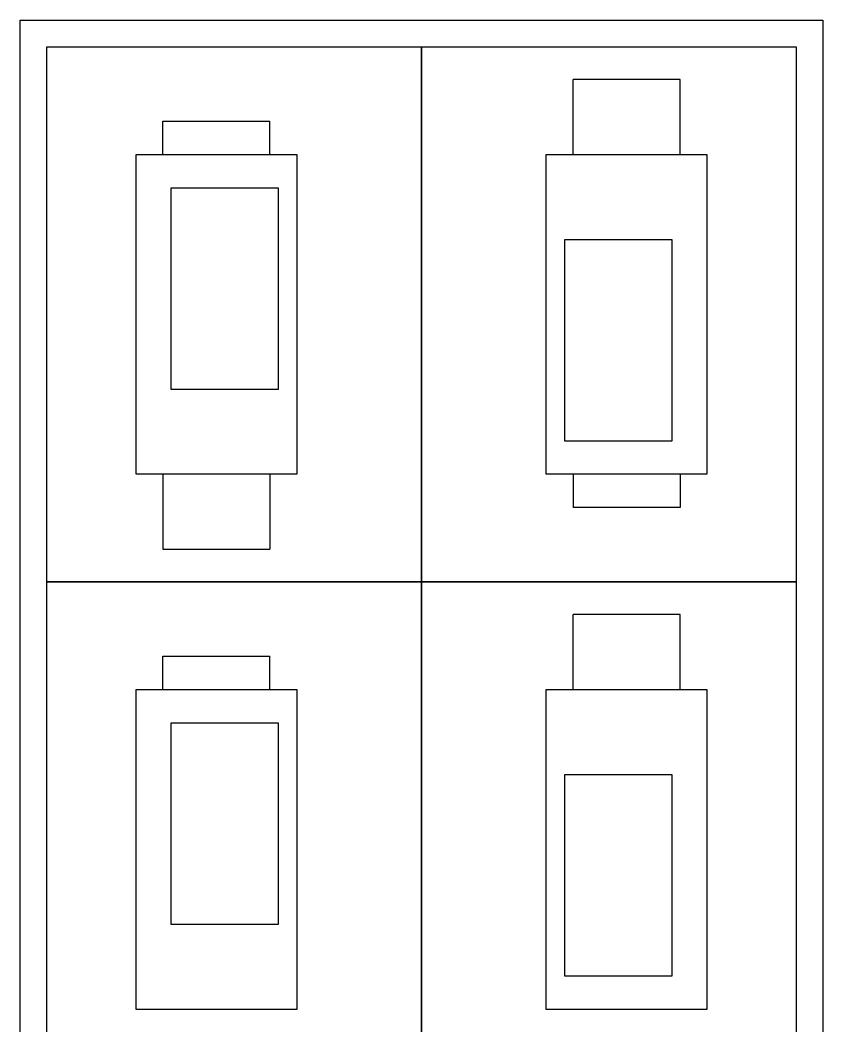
# Model space of a CAD drawing. Extents: x 2217 to 2324, y 363 to 419.
# Drawn here: x 2245.171 to 2246.671, y 406.944 to 408.824 of the extents above; entities that cross this region are included whole.
import ezdxf

# ---------------------------------------------------------------- set-up
doc = ezdxf.new("R2010")
doc.units = 0
doc.header["$LTSCALE"] = 12
doc.header["$MEASUREMENT"] = 0
doc.layers.add('MUEBLES', color=2, linetype='CONTINUOUS')

msp = doc.modelspace()

# ---------------------------------------------------------------- linework, layer by layer
at = {"layer": 'MUEBLES'}
for p, q in [((2246.2046, 408.573), (2246.2046, 408.7131)), ((2246.4046, 408.7131), (2246.2046, 408.7131)), ((2246.2046, 408.573), (2246.2046, 408.7131)), ((2246.4046, 408.7131), (2246.2046, 408.7131)), ((2246.2046, 408.573), (2246.2046, 408.7131)), ((2246.4046, 408.7131), (2246.2046, 408.7131)), ((2246.2046, 408.573), (2246.2046, 408.7131)), ((2246.4046, 408.7131), (2246.2046, 408.7131)), ((2246.2046, 408.573), (2246.2046, 408.7131)), ((2246.4046, 408.7131), (2246.2046, 408.7131)), ((2246.2046, 408.573), (2246.2046, 408.7131)), ((2246.4046, 408.7131), (2246.2046, 408.7131)), ((2246.2046, 408.573), (2246.2046, 408.7131)), ((2246.4046, 408.7131), (2246.2046, 408.7131)), ((2246.2046, 408.573), (2246.2046, 408.7131)), ((2246.4046, 408.7131), (2246.2046, 408.7131)), ((2246.2046, 408.573), (2246.2046, 408.7131)), ((2246.4046, 408.7131), (2246.2046, 408.7131)), ((2246.2046, 408.573), (2246.2046, 408.7131)), ((2246.4046, 408.7131), (2246.2046, 408.7131)), ((2246.2046, 408.573), (2246.2046, 408.7131)), ((2246.4046, 408.7131), (2246.2046, 408.7131)), ((2246.2046, 408.573), (2246.2046, 408.7131)), ((2246.4046, 408.7131), (2246.2046, 408.7131)), ((2246.2046, 408.573), (2246.2046, 408.7131)), ((2246.4046, 408.7131), (2246.2046, 408.7131)), ((2246.2046, 408.573), (2246.2046, 408.7131)), ((2246.4046, 408.7131), (2246.2046, 408.7131)), ((2246.2046, 408.573), (2246.2046, 408.7131)), ((2246.4046, 408.7131), (2246.2046, 408.7131)), ((2246.2046, 408.573), (2246.2046, 408.7131)), ((2246.4046, 408.7131), (2246.2046, 408.7131)), ((2246.2046, 408.573), (2246.2046, 408.7131)), ((2246.4046, 408.7131), (2246.2046, 408.7131)), ((2246.2046, 408.573), (2246.2046, 408.7131)), ((2246.4046, 408.7131), (2246.2046, 408.7131)), ((2246.2046, 408.573), (2246.2046, 408.7131)), ((2246.4046, 408.7131), (2246.2046, 408.7131)), ((2246.2046, 408.573), (2246.2046, 408.7131)), ((2246.4046, 408.7131), (2246.2046, 408.7131)), ((2246.2046, 408.573), (2246.2046, 408.7131)), ((2246.4046, 408.7131), (2246.2046, 408.7131)), ((2246.2046, 408.573), (2246.2046, 408.7131)), ((2246.4046, 408.7131), (2246.2046, 408.7131)), ((2246.2046, 408.573), (2246.2046, 408.7131)), ((2246.4046, 408.7131), (2246.2046, 408.7131)), ((2246.2046, 408.573), (2246.2046, 408.7131)), ((2246.4046, 408.7131), (2246.2046, 408.7131)), ((2246.2046, 408.573), (2246.2046, 408.7131)), ((2246.4046, 408.7131), (2246.2046, 408.7131)), ((2246.2046, 408.573), (2246.2046, 408.7131)), ((2246.4046, 408.7131), (2246.2046, 408.7131)), ((2246.2046, 408.573), (2246.2046, 408.7131)), ((2246.4046, 408.7131), (2246.2046, 408.7131)), ((2246.2046, 408.573), (2246.2046, 408.7131)), ((2246.4046, 408.7131), (2246.2046, 408.7131)), ((2246.2046, 408.573), (2246.2046, 408.7131)), ((2246.4046, 408.7131), (2246.2046, 408.7131)), ((2246.2046, 408.573), (2246.2046, 408.7131)), ((2246.4046, 408.7131), (2246.2046, 408.7131)), ((2246.2046, 408.573), (2246.2046, 408.7131)), ((2246.4046, 408.7131), (2246.2046, 408.7131)), ((2246.2046, 408.573), (2246.2046, 408.7131)), ((2246.4046, 408.7131), (2246.2046, 408.7131)), ((2246.4046, 408.573), (2246.4046, 408.7131)), ((2246.4046, 408.573), (2246.4046, 408.7131)), ((2246.4046, 408.573), (2246.4046, 408.7131)), ((2246.4046, 408.573), (2246.4046, 408.7131)), ((2246.4046, 408.573), (2246.4046, 408.7131)), ((2246.4046, 408.573), (2246.4046, 408.7131)), ((2246.4046, 408.573), (2246.4046, 408.7131)), ((2246.4046, 408.573), (2246.4046, 408.7131)), ((2246.4046, 408.573), (2246.4046, 408.7131)), ((2246.4046, 408.573), (2246.4046, 408.7131)), ((2246.4046, 408.573), (2246.4046, 408.7131)), ((2246.4046, 408.573), (2246.4046, 408.7131)), ((2246.4046, 408.573), (2246.4046, 408.7131)), ((2246.4046, 408.573), (2246.4046, 408.7131)), ((2246.4046, 408.573), (2246.4046, 408.7131)), ((2246.4046, 408.573), (2246.4046, 408.7131)), ((2246.4046, 408.573), (2246.4046, 408.7131)), ((2246.4046, 408.573), (2246.4046, 408.7131)), ((2246.4046, 408.573), (2246.4046, 408.7131)), ((2246.4046, 408.573), (2246.4046, 408.7131)), ((2246.4046, 408.573), (2246.4046, 408.7131)), ((2246.4046, 408.573), (2246.4046, 408.7131)), ((2246.4046, 408.573), (2246.4046, 408.7131)), ((2246.4046, 408.573), (2246.4046, 408.7131)), ((2246.4046, 408.573), (2246.4046, 408.7131)), ((2246.4046, 408.573), (2246.4046, 408.7131)), ((2246.4046, 408.573), (2246.4046, 408.7131)), ((2246.4046, 408.573), (2246.4046, 408.7131)), ((2246.4046, 408.573), (2246.4046, 408.7131)), ((2246.4046, 408.573), (2246.4046, 408.7131)), ((2246.4046, 408.573), (2246.4046, 408.7131)), ((2246.4046, 408.573), (2246.4046, 408.7131)), ((2245.4383, 408.573), (2245.4383, 408.6352)), ((2245.4383, 408.6352), (2245.6383, 408.6352)), ((2245.4383, 408.573), (2245.4383, 408.6352)), ((2245.4383, 408.6352), (2245.6383, 408.6352)), ((2245.4383, 408.573), (2245.4383, 408.6352)), ((2245.4383, 408.6352), (2245.6383, 408.6352)), ((2245.4383, 408.573), (2245.4383, 408.6352)), ((2245.4383, 408.6352), (2245.6383, 408.6352)), ((2245.4383, 408.573), (2245.4383, 408.6352)), ((2245.4383, 408.6352), (2245.6383, 408.6352)), ((2245.4383, 408.573), (2245.4383, 408.6352)), ((2245.4383, 408.6352), (2245.6383, 408.6352)), ((2245.4383, 408.573), (2245.4383, 408.6352)), ((2245.4383, 408.6352), (2245.6383, 408.6352)), ((2245.4383, 408.573), (2245.4383, 408.6352)), ((2245.4383, 408.6352), (2245.6383, 408.6352)), ((2245.4383, 408.573), (2245.4383, 408.6352)), ((2245.4383, 408.6352), (2245.6383, 408.6352)), ((2245.4383, 408.573), (2245.4383, 408.6352)), ((2245.4383, 408.6352), (2245.6383, 408.6352)), ((2245.4383, 408.573), (2245.4383, 408.6352)), ((2245.4383, 408.6352), (2245.6383, 408.6352)), ((2245.4383, 408.573), (2245.4383, 408.6352)), ((2245.4383, 408.6352), (2245.6383, 408.6352)), ((2245.4383, 408.573), (2245.4383, 408.6352)), ((2245.4383, 408.6352), (2245.6383, 408.6352)), ((2245.4383, 408.573), (2245.4383, 408.6352)), ((2245.4383, 408.6352), (2245.6383, 408.6352)), ((2245.4383, 408.573), (2245.4383, 408.6352)), ((2245.4383, 408.6352), (2245.6383, 408.6352)), ((2245.4383, 408.573), (2245.4383, 408.6352)), ((2245.4383, 408.6352), (2245.6383, 408.6352)), ((2245.4383, 408.573), (2245.4383, 408.6352)), ((2245.4383, 408.6352), (2245.6383, 408.6352)), ((2245.4383, 408.573), (2245.4383, 408.6352)), ((2245.4383, 408.6352), (2245.6383, 408.6352)), ((2245.4383, 408.573), (2245.4383, 408.6352)), ((2245.4383, 408.6352), (2245.6383, 408.6352)), ((2245.4383, 408.573), (2245.4383, 408.6352)), ((2245.4383, 408.6352), (2245.6383, 408.6352)), ((2245.4383, 408.573), (2245.4383, 408.6352)), ((2245.4383, 408.6352), (2245.6383, 408.6352)), ((2245.4383, 408.573), (2245.4383, 408.6352)), ((2245.4383, 408.6352), (2245.6383, 408.6352)), ((2245.4383, 408.573), (2245.4383, 408.6352)), ((2245.4383, 408.6352), (2245.6383, 408.6352)), ((2245.4383, 408.573), (2245.4383, 408.6352)), ((2245.4383, 408.6352), (2245.6383, 408.6352)), ((2245.4383, 408.573), (2245.4383, 408.6352)), ((2245.4383, 408.6352), (2245.6383, 408.6352)), ((2245.4383, 408.573), (2245.4383, 408.6352)), ((2245.4383, 408.6352), (2245.6383, 408.6352)), ((2245.4383, 408.573), (2245.4383, 408.6352)), ((2245.4383, 408.6352), (2245.6383, 408.6352)), ((2245.4383, 408.573), (2245.4383, 408.6352)), ((2245.4383, 408.6352), (2245.6383, 408.6352)), ((2245.4383, 408.573), (2245.4383, 408.6352)), ((2245.4383, 408.6352), (2245.6383, 408.6352)), ((2245.4383, 408.573), (2245.4383, 408.6352)), ((2245.4383, 408.6352), (2245.6383, 408.6352)), ((2245.4383, 408.573), (2245.4383, 408.6352)), ((2245.4383, 408.6352), (2245.6383, 408.6352)), ((2245.4383, 408.573), (2245.4383, 408.6352)), ((2245.4383, 408.6352), (2245.6383, 408.6352)), ((2245.6383, 408.573), (2245.6383, 408.6352)), ((2245.6383, 408.573), (2245.6383, 408.6352)), ((2245.6383, 408.573), (2245.6383, 408.6352)), ((2245.6383, 408.573), (2245.6383, 408.6352)), ((2245.6383, 408.573), (2245.6383, 408.6352)), ((2245.6383, 408.573), (2245.6383, 408.6352)), ((2245.6383, 408.573), (2245.6383, 408.6352)), ((2245.6383, 408.573), (2245.6383, 408.6352)), ((2245.6383, 408.573), (2245.6383, 408.6352)), ((2245.6383, 408.573), (2245.6383, 408.6352)), ((2245.6383, 408.573), (2245.6383, 408.6352)), ((2245.6383, 408.573), (2245.6383, 408.6352)), ((2245.6383, 408.573), (2245.6383, 408.6352)), ((2245.6383, 408.573), (2245.6383, 408.6352)), ((2245.6383, 408.573), (2245.6383, 408.6352)), ((2245.6383, 408.573), (2245.6383, 408.6352)), ((2245.6383, 408.573), (2245.6383, 408.6352)), ((2245.6383, 408.573), (2245.6383, 408.6352)), ((2245.6383, 408.573), (2245.6383, 408.6352)), ((2245.6383, 408.573), (2245.6383, 408.6352)), ((2245.6383, 408.573), (2245.6383, 408.6352)), ((2245.6383, 408.573), (2245.6383, 408.6352)), ((2245.6383, 408.573), (2245.6383, 408.6352)), ((2245.6383, 408.573), (2245.6383, 408.6352)), ((2245.6383, 408.573), (2245.6383, 408.6352)), ((2245.6383, 408.573), (2245.6383, 408.6352)), ((2245.6383, 408.573), (2245.6383, 408.6352)), ((2245.6383, 408.573), (2245.6383, 408.6352)), ((2245.6383, 408.573), (2245.6383, 408.6352)), ((2245.6383, 408.573), (2245.6383, 408.6352)), ((2245.6383, 408.573), (2245.6383, 408.6352)), ((2245.6383, 408.573), (2245.6383, 408.6352)), ((2245.4383, 407.9753), (2245.4383, 407.8352)), ((2245.4383, 407.9753), (2245.4383, 407.8352)), ((2245.4383, 407.9753), (2245.4383, 407.8352)), ((2245.4383, 407.9753), (2245.4383, 407.8352)), ((2245.4383, 407.9753), (2245.4383, 407.8352)), ((2245.4383, 407.9753), (2245.4383, 407.8352)), ((2245.4383, 407.9753), (2245.4383, 407.8352)), ((2245.4383, 407.9753), (2245.4383, 407.8352)), ((2245.4383, 407.9753), (2245.4383, 407.8352)), ((2245.4383, 407.9753), (2245.4383, 407.8352)), ((2245.4383, 407.9753), (2245.4383, 407.8352)), ((2245.4383, 407.9753), (2245.4383, 407.8352)), ((2245.4383, 407.9753), (2245.4383, 407.8352)), ((2245.4383, 407.9753), (2245.4383, 407.8352)), ((2245.4383, 407.9753), (2245.4383, 407.8352)), ((2245.4383, 407.9753), (2245.4383, 407.8352)), ((2245.4383, 407.9753), (2245.4383, 407.8352)), ((2245.4383, 407.9753), (2245.4383, 407.8352)), ((2245.4383, 407.9753), (2245.4383, 407.8352)), ((2245.4383, 407.9753), (2245.4383, 407.8352)), ((2245.4383, 407.9753), (2245.4383, 407.8352)), ((2245.4383, 407.9753), (2245.4383, 407.8352)), ((2245.4383, 407.9753), (2245.4383, 407.8352)), ((2245.4383, 407.9753), (2245.4383, 407.8352)), ((2245.4383, 407.9753), (2245.4383, 407.8352)), ((2245.4383, 407.9753), (2245.4383, 407.8352)), ((2245.4383, 407.9753), (2245.4383, 407.8352)), ((2245.4383, 407.9753), (2245.4383, 407.8352)), ((2245.4383, 407.9753), (2245.4383, 407.8352)), ((2245.4383, 407.9753), (2245.4383, 407.8352)), ((2245.4383, 407.9753), (2245.4383, 407.8352)), ((2245.4383, 407.9753), (2245.4383, 407.8352)), ((2245.6383, 407.9753), (2245.6383, 407.8352)), ((2245.6383, 407.9753), (2245.6383, 407.8352)), ((2245.6383, 407.9753), (2245.6383, 407.8352)), ((2245.6383, 407.9753), (2245.6383, 407.8352)), ((2245.6383, 407.9753), (2245.6383, 407.8352)), ((2245.6383, 407.9753), (2245.6383, 407.8352)), ((2245.6383, 407.9753), (2245.6383, 407.8352)), ((2245.6383, 407.9753), (2245.6383, 407.8352)), ((2245.6383, 407.9753), (2245.6383, 407.8352)), ((2245.6383, 407.9753), (2245.6383, 407.8352)), ((2245.6383, 407.9753), (2245.6383, 407.8352)), ((2245.6383, 407.9753), (2245.6383, 407.8352)), ((2245.6383, 407.9753), (2245.6383, 407.8352)), ((2245.6383, 407.9753), (2245.6383, 407.8352)), ((2245.6383, 407.9753), (2245.6383, 407.8352)), ((2245.6383, 407.9753), (2245.6383, 407.8352)), ((2245.6383, 407.9753), (2245.6383, 407.8352)), ((2245.6383, 407.9753), (2245.6383, 407.8352)), ((2245.6383, 407.9753), (2245.6383, 407.8352)), ((2245.6383, 407.9753), (2245.6383, 407.8352)), ((2245.6383, 407.9753), (2245.6383, 407.8352)), ((2245.6383, 407.9753), (2245.6383, 407.8352)), ((2245.6383, 407.9753), (2245.6383, 407.8352)), ((2245.6383, 407.9753), (2245.6383, 407.8352)), ((2245.6383, 407.9753), (2245.6383, 407.8352)), ((2245.6383, 407.9753), (2245.6383, 407.8352)), ((2245.6383, 407.9753), (2245.6383, 407.8352)), ((2245.6383, 407.9753), (2245.6383, 407.8352)), ((2245.6383, 407.9753), (2245.6383, 407.8352)), ((2245.6383, 407.9753), (2245.6383, 407.8352)), ((2245.6383, 407.9753), (2245.6383, 407.8352)), ((2245.6383, 407.9753), (2245.6383, 407.8352)), ((2246.2046, 407.9753), (2246.2046, 407.9131)), ((2246.2046, 407.9753), (2246.2046, 407.9131)), ((2246.2046, 407.9753), (2246.2046, 407.9131)), ((2246.2046, 407.9753), (2246.2046, 407.9131)), ((2246.2046, 407.9753), (2246.2046, 407.9131)), ((2246.2046, 407.9753), (2246.2046, 407.9131)), ((2246.2046, 407.9753), (2246.2046, 407.9131)), ((2246.2046, 407.9753), (2246.2046, 407.9131)), ((2246.2046, 407.9753), (2246.2046, 407.9131)), ((2246.2046, 407.9753), (2246.2046, 407.9131)), ((2246.2046, 407.9753), (2246.2046, 407.9131)), ((2246.2046, 407.9753), (2246.2046, 407.9131)), ((2246.2046, 407.9753), (2246.2046, 407.9131)), ((2246.2046, 407.9753), (2246.2046, 407.9131)), ((2246.2046, 407.9753), (2246.2046, 407.9131)), ((2246.2046, 407.9753), (2246.2046, 407.9131)), ((2246.2046, 407.9753), (2246.2046, 407.9131)), ((2246.2046, 407.9753), (2246.2046, 407.9131)), ((2246.2046, 407.9753), (2246.2046, 407.9131)), ((2246.2046, 407.9753), (2246.2046, 407.9131)), ((2246.2046, 407.9753), (2246.2046, 407.9131)), ((2246.2046, 407.9753), (2246.2046, 407.9131)), ((2246.2046, 407.9753), (2246.2046, 407.9131)), ((2246.2046, 407.9753), (2246.2046, 407.9131)), ((2246.2046, 407.9753), (2246.2046, 407.9131)), ((2246.2046, 407.9753), (2246.2046, 407.9131)), ((2246.2046, 407.9753), (2246.2046, 407.9131)), ((2246.2046, 407.9753), (2246.2046, 407.9131)), ((2246.2046, 407.9753), (2246.2046, 407.9131)), ((2246.2046, 407.9753), (2246.2046, 407.9131)), ((2246.2046, 407.9753), (2246.2046, 407.9131)), ((2246.2046, 407.9753), (2246.2046, 407.9131)), ((2246.4046, 407.9753), (2246.4046, 407.9131)), ((2246.4046, 407.9753), (2246.4046, 407.9131)), ((2246.4046, 407.9753), (2246.4046, 407.9131)), ((2246.4046, 407.9753), (2246.4046, 407.9131)), ((2246.4046, 407.9753), (2246.4046, 407.9131)), ((2246.4046, 407.9753), (2246.4046, 407.9131)), ((2246.4046, 407.9753), (2246.4046, 407.9131)), ((2246.4046, 407.9753), (2246.4046, 407.9131)), ((2246.4046, 407.9753), (2246.4046, 407.9131)), ((2246.4046, 407.9753), (2246.4046, 407.9131)), ((2246.4046, 407.9753), (2246.4046, 407.9131)), ((2246.4046, 407.9753), (2246.4046, 407.9131)), ((2246.4046, 407.9753), (2246.4046, 407.9131)), ((2246.4046, 407.9753), (2246.4046, 407.9131)), ((2246.4046, 407.9753), (2246.4046, 407.9131)), ((2246.4046, 407.9753), (2246.4046, 407.9131)), ((2246.4046, 407.9753), (2246.4046, 407.9131)), ((2246.4046, 407.9753), (2246.4046, 407.9131)), ((2246.4046, 407.9753), (2246.4046, 407.9131)), ((2246.4046, 407.9753), (2246.4046, 407.9131)), ((2246.4046, 407.9753), (2246.4046, 407.9131)), ((2246.4046, 407.9753), (2246.4046, 407.9131)), ((2246.4046, 407.9753), (2246.4046, 407.9131)), ((2246.4046, 407.9753), (2246.4046, 407.9131)), ((2246.4046, 407.9753), (2246.4046, 407.9131)), ((2246.4046, 407.9753), (2246.4046, 407.9131)), ((2246.4046, 407.9753), (2246.4046, 407.9131)), ((2246.4046, 407.9753), (2246.4046, 407.9131)), ((2246.4046, 407.9753), (2246.4046, 407.9131)), ((2246.4046, 407.9753), (2246.4046, 407.9131)), ((2246.4046, 407.9753), (2246.4046, 407.9131)), ((2246.4046, 407.9753), (2246.4046, 407.9131)), ((2246.4046, 407.9131), (2246.2046, 407.9131)), ((2246.4046, 407.9131), (2246.2046, 407.9131)), ((2246.4046, 407.9131), (2246.2046, 407.9131)), ((2246.4046, 407.9131), (2246.2046, 407.9131)), ((2246.4046, 407.9131), (2246.2046, 407.9131)), ((2246.4046, 407.9131), (2246.2046, 407.9131)), ((2246.4046, 407.9131), (2246.2046, 407.9131)), ((2246.4046, 407.9131), (2246.2046, 407.9131)), ((2246.4046, 407.9131), (2246.2046, 407.9131)), ((2246.4046, 407.9131), (2246.2046, 407.9131)), ((2246.4046, 407.9131), (2246.2046, 407.9131)), ((2246.4046, 407.9131), (2246.2046, 407.9131)), ((2246.4046, 407.9131), (2246.2046, 407.9131)), ((2246.4046, 407.9131), (2246.2046, 407.9131)), ((2246.4046, 407.9131), (2246.2046, 407.9131)), ((2246.4046, 407.9131), (2246.2046, 407.9131)), ((2246.4046, 407.9131), (2246.2046, 407.9131)), ((2246.4046, 407.9131), (2246.2046, 407.9131)), ((2246.4046, 407.9131), (2246.2046, 407.9131)), ((2246.4046, 407.9131), (2246.2046, 407.9131)), ((2246.4046, 407.9131), (2246.2046, 407.9131)), ((2246.4046, 407.9131), (2246.2046, 407.9131)), ((2246.4046, 407.9131), (2246.2046, 407.9131)), ((2246.4046, 407.9131), (2246.2046, 407.9131)), ((2246.4046, 407.9131), (2246.2046, 407.9131)), ((2246.4046, 407.9131), (2246.2046, 407.9131)), ((2246.4046, 407.9131), (2246.2046, 407.9131)), ((2246.4046, 407.9131), (2246.2046, 407.9131)), ((2246.4046, 407.9131), (2246.2046, 407.9131)), ((2246.4046, 407.9131), (2246.2046, 407.9131)), ((2246.4046, 407.9131), (2246.2046, 407.9131)), ((2246.4046, 407.9131), (2246.2046, 407.9131)), ((2245.4383, 407.8352), (2245.6383, 407.8352)), ((2245.4383, 407.8352), (2245.6383, 407.8352)), ((2245.4383, 407.8352), (2245.6383, 407.8352)), ((2245.4383, 407.8352), (2245.6383, 407.8352)), ((2245.4383, 407.8352), (2245.6383, 407.8352)), ((2245.4383, 407.8352), (2245.6383, 407.8352)), ((2245.4383, 407.8352), (2245.6383, 407.8352)), ((2245.4383, 407.8352), (2245.6383, 407.8352)), ((2245.4383, 407.8352), (2245.6383, 407.8352)), ((2245.4383, 407.8352), (2245.6383, 407.8352)), ((2245.4383, 407.8352), (2245.6383, 407.8352)), ((2245.4383, 407.8352), (2245.6383, 407.8352)), ((2245.4383, 407.8352), (2245.6383, 407.8352)), ((2245.4383, 407.8352), (2245.6383, 407.8352)), ((2245.4383, 407.8352), (2245.6383, 407.8352)), ((2245.4383, 407.8352), (2245.6383, 407.8352)), ((2245.4383, 407.8352), (2245.6383, 407.8352)), ((2245.4383, 407.8352), (2245.6383, 407.8352)), ((2245.4383, 407.8352), (2245.6383, 407.8352)), ((2245.4383, 407.8352), (2245.6383, 407.8352)), ((2245.4383, 407.8352), (2245.6383, 407.8352)), ((2245.4383, 407.8352), (2245.6383, 407.8352)), ((2245.4383, 407.8352), (2245.6383, 407.8352)), ((2245.4383, 407.8352), (2245.6383, 407.8352)), ((2245.4383, 407.8352), (2245.6383, 407.8352)), ((2245.4383, 407.8352), (2245.6383, 407.8352)), ((2245.4383, 407.8352), (2245.6383, 407.8352)), ((2245.4383, 407.8352), (2245.6383, 407.8352)), ((2245.4383, 407.8352), (2245.6383, 407.8352)), ((2245.4383, 407.8352), (2245.6383, 407.8352)), ((2245.4383, 407.8352), (2245.6383, 407.8352)), ((2245.4383, 407.8352), (2245.6383, 407.8352)), ((2246.2046, 407.573), (2246.2046, 407.7131)), ((2246.4046, 407.7131), (2246.2046, 407.7131)), ((2246.2046, 407.573), (2246.2046, 407.7131)), ((2246.4046, 407.7131), (2246.2046, 407.7131)), ((2246.2046, 407.573), (2246.2046, 407.7131)), ((2246.4046, 407.7131), (2246.2046, 407.7131)), ((2246.2046, 407.573), (2246.2046, 407.7131)), ((2246.4046, 407.7131), (2246.2046, 407.7131)), ((2246.2046, 407.573), (2246.2046, 407.7131)), ((2246.4046, 407.7131), (2246.2046, 407.7131)), ((2246.2046, 407.573), (2246.2046, 407.7131)), ((2246.4046, 407.7131), (2246.2046, 407.7131)), ((2246.2046, 407.573), (2246.2046, 407.7131)), ((2246.4046, 407.7131), (2246.2046, 407.7131)), ((2246.2046, 407.573), (2246.2046, 407.7131)), ((2246.4046, 407.7131), (2246.2046, 407.7131)), ((2246.2046, 407.573), (2246.2046, 407.7131)), ((2246.4046, 407.7131), (2246.2046, 407.7131)), ((2246.2046, 407.573), (2246.2046, 407.7131)), ((2246.4046, 407.7131), (2246.2046, 407.7131)), ((2246.2046, 407.573), (2246.2046, 407.7131)), ((2246.4046, 407.7131), (2246.2046, 407.7131)), ((2246.2046, 407.573), (2246.2046, 407.7131)), ((2246.4046, 407.7131), (2246.2046, 407.7131)), ((2246.2046, 407.573), (2246.2046, 407.7131)), ((2246.4046, 407.7131), (2246.2046, 407.7131)), ((2246.2046, 407.573), (2246.2046, 407.7131)), ((2246.4046, 407.7131), (2246.2046, 407.7131)), ((2246.2046, 407.573), (2246.2046, 407.7131)), ((2246.4046, 407.7131), (2246.2046, 407.7131)), ((2246.2046, 407.573), (2246.2046, 407.7131)), ((2246.4046, 407.7131), (2246.2046, 407.7131)), ((2246.2046, 407.573), (2246.2046, 407.7131)), ((2246.4046, 407.7131), (2246.2046, 407.7131)), ((2246.2046, 407.573), (2246.2046, 407.7131)), ((2246.4046, 407.7131), (2246.2046, 407.7131)), ((2246.2046, 407.573), (2246.2046, 407.7131)), ((2246.4046, 407.7131), (2246.2046, 407.7131)), ((2246.2046, 407.573), (2246.2046, 407.7131)), ((2246.4046, 407.7131), (2246.2046, 407.7131)), ((2246.2046, 407.573), (2246.2046, 407.7131)), ((2246.4046, 407.7131), (2246.2046, 407.7131)), ((2246.2046, 407.573), (2246.2046, 407.7131)), ((2246.4046, 407.7131), (2246.2046, 407.7131)), ((2246.2046, 407.573), (2246.2046, 407.7131)), ((2246.4046, 407.7131), (2246.2046, 407.7131)), ((2246.2046, 407.573), (2246.2046, 407.7131)), ((2246.4046, 407.7131), (2246.2046, 407.7131)), ((2246.2046, 407.573), (2246.2046, 407.7131)), ((2246.4046, 407.7131), (2246.2046, 407.7131)), ((2246.2046, 407.573), (2246.2046, 407.7131)), ((2246.4046, 407.7131), (2246.2046, 407.7131)), ((2246.2046, 407.573), (2246.2046, 407.7131)), ((2246.4046, 407.7131), (2246.2046, 407.7131)), ((2246.2046, 407.573), (2246.2046, 407.7131)), ((2246.4046, 407.7131), (2246.2046, 407.7131)), ((2246.2046, 407.573), (2246.2046, 407.7131)), ((2246.4046, 407.7131), (2246.2046, 407.7131)), ((2246.2046, 407.573), (2246.2046, 407.7131)), ((2246.4046, 407.7131), (2246.2046, 407.7131)), ((2246.2046, 407.573), (2246.2046, 407.7131)), ((2246.4046, 407.7131), (2246.2046, 407.7131)), ((2246.2046, 407.573), (2246.2046, 407.7131)), ((2246.4046, 407.7131), (2246.2046, 407.7131)), ((2246.4046, 407.573), (2246.4046, 407.7131)), ((2246.4046, 407.573), (2246.4046, 407.7131)), ((2246.4046, 407.573), (2246.4046, 407.7131)), ((2246.4046, 407.573), (2246.4046, 407.7131)), ((2246.4046, 407.573), (2246.4046, 407.7131)), ((2246.4046, 407.573), (2246.4046, 407.7131)), ((2246.4046, 407.573), (2246.4046, 407.7131)), ((2246.4046, 407.573), (2246.4046, 407.7131)), ((2246.4046, 407.573), (2246.4046, 407.7131)), ((2246.4046, 407.573), (2246.4046, 407.7131)), ((2246.4046, 407.573), (2246.4046, 407.7131)), ((2246.4046, 407.573), (2246.4046, 407.7131)), ((2246.4046, 407.573), (2246.4046, 407.7131)), ((2246.4046, 407.573), (2246.4046, 407.7131)), ((2246.4046, 407.573), (2246.4046, 407.7131)), ((2246.4046, 407.573), (2246.4046, 407.7131)), ((2246.4046, 407.573), (2246.4046, 407.7131)), ((2246.4046, 407.573), (2246.4046, 407.7131)), ((2246.4046, 407.573), (2246.4046, 407.7131)), ((2246.4046, 407.573), (2246.4046, 407.7131)), ((2246.4046, 407.573), (2246.4046, 407.7131)), ((2246.4046, 407.573), (2246.4046, 407.7131)), ((2246.4046, 407.573), (2246.4046, 407.7131)), ((2246.4046, 407.573), (2246.4046, 407.7131)), ((2246.4046, 407.573), (2246.4046, 407.7131)), ((2246.4046, 407.573), (2246.4046, 407.7131)), ((2246.4046, 407.573), (2246.4046, 407.7131)), ((2246.4046, 407.573), (2246.4046, 407.7131)), ((2246.4046, 407.573), (2246.4046, 407.7131)), ((2246.4046, 407.573), (2246.4046, 407.7131)), ((2246.4046, 407.573), (2246.4046, 407.7131)), ((2246.4046, 407.573), (2246.4046, 407.7131)), ((2245.4383, 407.573), (2245.4383, 407.6352)), ((2245.4383, 407.6352), (2245.6383, 407.6352)), ((2245.4383, 407.573), (2245.4383, 407.6352)), ((2245.4383, 407.6352), (2245.6383, 407.6352)), ((2245.4383, 407.573), (2245.4383, 407.6352)), ((2245.4383, 407.6352), (2245.6383, 407.6352)), ((2245.4383, 407.573), (2245.4383, 407.6352)), ((2245.4383, 407.6352), (2245.6383, 407.6352)), ((2245.4383, 407.573), (2245.4383, 407.6352)), ((2245.4383, 407.6352), (2245.6383, 407.6352)), ((2245.4383, 407.573), (2245.4383, 407.6352)), ((2245.4383, 407.6352), (2245.6383, 407.6352)), ((2245.4383, 407.573), (2245.4383, 407.6352)), ((2245.4383, 407.6352), (2245.6383, 407.6352)), ((2245.4383, 407.573), (2245.4383, 407.6352)), ((2245.4383, 407.6352), (2245.6383, 407.6352)), ((2245.4383, 407.573), (2245.4383, 407.6352)), ((2245.4383, 407.6352), (2245.6383, 407.6352)), ((2245.4383, 407.573), (2245.4383, 407.6352)), ((2245.4383, 407.6352), (2245.6383, 407.6352)), ((2245.4383, 407.573), (2245.4383, 407.6352)), ((2245.4383, 407.6352), (2245.6383, 407.6352)), ((2245.4383, 407.573), (2245.4383, 407.6352)), ((2245.4383, 407.6352), (2245.6383, 407.6352)), ((2245.4383, 407.573), (2245.4383, 407.6352)), ((2245.4383, 407.6352), (2245.6383, 407.6352)), ((2245.4383, 407.573), (2245.4383, 407.6352)), ((2245.4383, 407.6352), (2245.6383, 407.6352)), ((2245.4383, 407.573), (2245.4383, 407.6352)), ((2245.4383, 407.6352), (2245.6383, 407.6352)), ((2245.4383, 407.573), (2245.4383, 407.6352)), ((2245.4383, 407.6352), (2245.6383, 407.6352)), ((2245.4383, 407.573), (2245.4383, 407.6352)), ((2245.4383, 407.6352), (2245.6383, 407.6352)), ((2245.4383, 407.573), (2245.4383, 407.6352)), ((2245.4383, 407.6352), (2245.6383, 407.6352)), ((2245.4383, 407.573), (2245.4383, 407.6352)), ((2245.4383, 407.6352), (2245.6383, 407.6352)), ((2245.4383, 407.573), (2245.4383, 407.6352)), ((2245.4383, 407.6352), (2245.6383, 407.6352)), ((2245.4383, 407.573), (2245.4383, 407.6352)), ((2245.4383, 407.6352), (2245.6383, 407.6352)), ((2245.4383, 407.573), (2245.4383, 407.6352)), ((2245.4383, 407.6352), (2245.6383, 407.6352)), ((2245.4383, 407.573), (2245.4383, 407.6352)), ((2245.4383, 407.6352), (2245.6383, 407.6352)), ((2245.4383, 407.573), (2245.4383, 407.6352)), ((2245.4383, 407.6352), (2245.6383, 407.6352)), ((2245.4383, 407.573), (2245.4383, 407.6352)), ((2245.4383, 407.6352), (2245.6383, 407.6352)), ((2245.4383, 407.573), (2245.4383, 407.6352)), ((2245.4383, 407.6352), (2245.6383, 407.6352)), ((2245.4383, 407.573), (2245.4383, 407.6352)), ((2245.4383, 407.6352), (2245.6383, 407.6352)), ((2245.4383, 407.573), (2245.4383, 407.6352)), ((2245.4383, 407.6352), (2245.6383, 407.6352)), ((2245.4383, 407.573), (2245.4383, 407.6352)), ((2245.4383, 407.6352), (2245.6383, 407.6352)), ((2245.4383, 407.573), (2245.4383, 407.6352)), ((2245.4383, 407.6352), (2245.6383, 407.6352)), ((2245.4383, 407.573), (2245.4383, 407.6352)), ((2245.4383, 407.6352), (2245.6383, 407.6352)), ((2245.4383, 407.573), (2245.4383, 407.6352)), ((2245.4383, 407.6352), (2245.6383, 407.6352)), ((2245.6383, 407.573), (2245.6383, 407.6352)), ((2245.6383, 407.573), (2245.6383, 407.6352)), ((2245.6383, 407.573), (2245.6383, 407.6352)), ((2245.6383, 407.573), (2245.6383, 407.6352)), ((2245.6383, 407.573), (2245.6383, 407.6352)), ((2245.6383, 407.573), (2245.6383, 407.6352)), ((2245.6383, 407.573), (2245.6383, 407.6352)), ((2245.6383, 407.573), (2245.6383, 407.6352)), ((2245.6383, 407.573), (2245.6383, 407.6352)), ((2245.6383, 407.573), (2245.6383, 407.6352)), ((2245.6383, 407.573), (2245.6383, 407.6352)), ((2245.6383, 407.573), (2245.6383, 407.6352)), ((2245.6383, 407.573), (2245.6383, 407.6352)), ((2245.6383, 407.573), (2245.6383, 407.6352)), ((2245.6383, 407.573), (2245.6383, 407.6352)), ((2245.6383, 407.573), (2245.6383, 407.6352)), ((2245.6383, 407.573), (2245.6383, 407.6352)), ((2245.6383, 407.573), (2245.6383, 407.6352)), ((2245.6383, 407.573), (2245.6383, 407.6352)), ((2245.6383, 407.573), (2245.6383, 407.6352)), ((2245.6383, 407.573), (2245.6383, 407.6352)), ((2245.6383, 407.573), (2245.6383, 407.6352)), ((2245.6383, 407.573), (2245.6383, 407.6352)), ((2245.6383, 407.573), (2245.6383, 407.6352)), ((2245.6383, 407.573), (2245.6383, 407.6352)), ((2245.6383, 407.573), (2245.6383, 407.6352)), ((2245.6383, 407.573), (2245.6383, 407.6352)), ((2245.6383, 407.573), (2245.6383, 407.6352)), ((2245.6383, 407.573), (2245.6383, 407.6352)), ((2245.6383, 407.573), (2245.6383, 407.6352)), ((2245.6383, 407.573), (2245.6383, 407.6352)), ((2245.6383, 407.573), (2245.6383, 407.6352))]:
    msp.add_line(p, q, dxfattribs=at)
at = {"layer": 'MUEBLES', "color": 8}
msp.add_lwpolyline([(2245.1714, 408.8241), (2246.6714, 408.8241), (2246.6714, 403.7241), (2245.1714, 403.7241)], close=True, dxfattribs=at)
at = {"layer": 'MUEBLES'}
for points in [[(2245.9214, 407.7741), (2245.2214, 407.7741), (2245.2214, 408.7741), (2245.9214, 408.7741)], [(2246.6214, 407.7741), (2245.9214, 407.7741), (2245.9214, 408.7741), (2246.6214, 408.7741)], [(2245.6883, 408.573), (2245.6883, 407.9753), (2245.3883, 407.9753), (2245.3883, 408.573)], [(2245.6883, 408.573), (2245.6883, 407.9753), (2245.3883, 407.9753), (2245.3883, 408.573)], [(2245.6883, 408.573), (2245.6883, 407.9753), (2245.3883, 407.9753), (2245.3883, 408.573)], [(2245.6883, 408.573), (2245.6883, 407.9753), (2245.3883, 407.9753), (2245.3883, 408.573)], [(2245.6883, 408.573), (2245.6883, 407.9753), (2245.3883, 407.9753), (2245.3883, 408.573)], [(2245.6883, 408.573), (2245.6883, 407.9753), (2245.3883, 407.9753), (2245.3883, 408.573)], [(2245.6883, 408.573), (2245.6883, 407.9753), (2245.3883, 407.9753), (2245.3883, 408.573)], [(2245.6883, 408.573), (2245.6883, 407.9753), (2245.3883, 407.9753), (2245.3883, 408.573)], [(2245.6883, 408.573), (2245.6883, 407.9753), (2245.3883, 407.9753), (2245.3883, 408.573)], [(2245.6883, 408.573), (2245.6883, 407.9753), (2245.3883, 407.9753), (2245.3883, 408.573)], [(2245.6883, 408.573), (2245.6883, 407.9753), (2245.3883, 407.9753), (2245.3883, 408.573)], [(2245.6883, 408.573), (2245.6883, 407.9753), (2245.3883, 407.9753), (2245.3883, 408.573)], [(2245.6883, 408.573), (2245.6883, 407.9753), (2245.3883, 407.9753), (2245.3883, 408.573)], [(2245.6883, 408.573), (2245.6883, 407.9753), (2245.3883, 407.9753), (2245.3883, 408.573)], [(2245.6883, 408.573), (2245.6883, 407.9753), (2245.3883, 407.9753), (2245.3883, 408.573)], [(2245.6883, 408.573), (2245.6883, 407.9753), (2245.3883, 407.9753), (2245.3883, 408.573)], [(2245.6883, 408.573), (2245.6883, 407.9753), (2245.3883, 407.9753), (2245.3883, 408.573)], [(2245.6883, 408.573), (2245.6883, 407.9753), (2245.3883, 407.9753), (2245.3883, 408.573)], [(2245.6883, 408.573), (2245.6883, 407.9753), (2245.3883, 407.9753), (2245.3883, 408.573)], [(2245.6883, 408.573), (2245.6883, 407.9753), (2245.3883, 407.9753), (2245.3883, 408.573)], [(2245.6883, 408.573), (2245.6883, 407.9753), (2245.3883, 407.9753), (2245.3883, 408.573)], [(2245.6883, 408.573), (2245.6883, 407.9753), (2245.3883, 407.9753), (2245.3883, 408.573)], [(2245.6883, 408.573), (2245.6883, 407.9753), (2245.3883, 407.9753), (2245.3883, 408.573)], [(2245.6883, 408.573), (2245.6883, 407.9753), (2245.3883, 407.9753), (2245.3883, 408.573)], [(2245.6883, 408.573), (2245.6883, 407.9753), (2245.3883, 407.9753), (2245.3883, 408.573)], [(2245.6883, 408.573), (2245.6883, 407.9753), (2245.3883, 407.9753), (2245.3883, 408.573)], [(2245.6883, 408.573), (2245.6883, 407.9753), (2245.3883, 407.9753), (2245.3883, 408.573)], [(2245.6883, 408.573), (2245.6883, 407.9753), (2245.3883, 407.9753), (2245.3883, 408.573)], [(2245.6883, 408.573), (2245.6883, 407.9753), (2245.3883, 407.9753), (2245.3883, 408.573)], [(2245.6883, 408.573), (2245.6883, 407.9753), (2245.3883, 407.9753), (2245.3883, 408.573)], [(2245.6883, 408.573), (2245.6883, 407.9753), (2245.3883, 407.9753), (2245.3883, 408.573)], [(2245.6883, 408.573), (2245.6883, 407.9753), (2245.3883, 407.9753), (2245.3883, 408.573)], [(2246.1546, 407.9753), (2246.1546, 408.573), (2246.4546, 408.573), (2246.4546, 407.9753)], [(2246.1546, 407.9753), (2246.1546, 408.573), (2246.4546, 408.573), (2246.4546, 407.9753)], [(2246.1546, 407.9753), (2246.1546, 408.573), (2246.4546, 408.573), (2246.4546, 407.9753)], [(2246.1546, 407.9753), (2246.1546, 408.573), (2246.4546, 408.573), (2246.4546, 407.9753)], [(2246.1546, 407.9753), (2246.1546, 408.573), (2246.4546, 408.573), (2246.4546, 407.9753)], [(2246.1546, 407.9753), (2246.1546, 408.573), (2246.4546, 408.573), (2246.4546, 407.9753)], [(2246.1546, 407.9753), (2246.1546, 408.573), (2246.4546, 408.573), (2246.4546, 407.9753)], [(2246.1546, 407.9753), (2246.1546, 408.573), (2246.4546, 408.573), (2246.4546, 407.9753)], [(2246.1546, 407.9753), (2246.1546, 408.573), (2246.4546, 408.573), (2246.4546, 407.9753)], [(2246.1546, 407.9753), (2246.1546, 408.573), (2246.4546, 408.573), (2246.4546, 407.9753)], [(2246.1546, 407.9753), (2246.1546, 408.573), (2246.4546, 408.573), (2246.4546, 407.9753)], [(2246.1546, 407.9753), (2246.1546, 408.573), (2246.4546, 408.573), (2246.4546, 407.9753)], [(2246.1546, 407.9753), (2246.1546, 408.573), (2246.4546, 408.573), (2246.4546, 407.9753)], [(2246.1546, 407.9753), (2246.1546, 408.573), (2246.4546, 408.573), (2246.4546, 407.9753)], [(2246.1546, 407.9753), (2246.1546, 408.573), (2246.4546, 408.573), (2246.4546, 407.9753)], [(2246.1546, 407.9753), (2246.1546, 408.573), (2246.4546, 408.573), (2246.4546, 407.9753)], [(2246.1546, 407.9753), (2246.1546, 408.573), (2246.4546, 408.573), (2246.4546, 407.9753)], [(2246.1546, 407.9753), (2246.1546, 408.573), (2246.4546, 408.573), (2246.4546, 407.9753)], [(2246.1546, 407.9753), (2246.1546, 408.573), (2246.4546, 408.573), (2246.4546, 407.9753)], [(2246.1546, 407.9753), (2246.1546, 408.573), (2246.4546, 408.573), (2246.4546, 407.9753)], [(2246.1546, 407.9753), (2246.1546, 408.573), (2246.4546, 408.573), (2246.4546, 407.9753)], [(2246.1546, 407.9753), (2246.1546, 408.573), (2246.4546, 408.573), (2246.4546, 407.9753)], [(2246.1546, 407.9753), (2246.1546, 408.573), (2246.4546, 408.573), (2246.4546, 407.9753)], [(2246.1546, 407.9753), (2246.1546, 408.573), (2246.4546, 408.573), (2246.4546, 407.9753)], [(2246.1546, 407.9753), (2246.1546, 408.573), (2246.4546, 408.573), (2246.4546, 407.9753)], [(2246.1546, 407.9753), (2246.1546, 408.573), (2246.4546, 408.573), (2246.4546, 407.9753)], [(2246.1546, 407.9753), (2246.1546, 408.573), (2246.4546, 408.573), (2246.4546, 407.9753)], [(2246.1546, 407.9753), (2246.1546, 408.573), (2246.4546, 408.573), (2246.4546, 407.9753)], [(2246.1546, 407.9753), (2246.1546, 408.573), (2246.4546, 408.573), (2246.4546, 407.9753)], [(2246.1546, 407.9753), (2246.1546, 408.573), (2246.4546, 408.573), (2246.4546, 407.9753)], [(2246.1546, 407.9753), (2246.1546, 408.573), (2246.4546, 408.573), (2246.4546, 407.9753)], [(2246.1546, 407.9753), (2246.1546, 408.573), (2246.4546, 408.573), (2246.4546, 407.9753)], [(2245.6538, 408.5108), (2245.6538, 408.1341), (2245.4538, 408.1341), (2245.4538, 408.5108)], [(2245.6538, 408.5108), (2245.6538, 408.1341), (2245.4538, 408.1341), (2245.4538, 408.5108)], [(2245.6538, 408.5108), (2245.6538, 408.1341), (2245.4538, 408.1341), (2245.4538, 408.5108)], [(2245.6538, 408.5108), (2245.6538, 408.1341), (2245.4538, 408.1341), (2245.4538, 408.5108)], [(2245.6538, 408.5108), (2245.6538, 408.1341), (2245.4538, 408.1341), (2245.4538, 408.5108)], [(2245.6538, 408.5108), (2245.6538, 408.1341), (2245.4538, 408.1341), (2245.4538, 408.5108)], [(2245.6538, 408.5108), (2245.6538, 408.1341), (2245.4538, 408.1341), (2245.4538, 408.5108)], [(2245.6538, 408.5108), (2245.6538, 408.1341), (2245.4538, 408.1341), (2245.4538, 408.5108)], [(2245.6538, 408.5108), (2245.6538, 408.1341), (2245.4538, 408.1341), (2245.4538, 408.5108)], [(2245.6538, 408.5108), (2245.6538, 408.1341), (2245.4538, 408.1341), (2245.4538, 408.5108)], [(2245.6538, 408.5108), (2245.6538, 408.1341), (2245.4538, 408.1341), (2245.4538, 408.5108)], [(2245.6538, 408.5108), (2245.6538, 408.1341), (2245.4538, 408.1341), (2245.4538, 408.5108)], [(2245.6538, 408.5108), (2245.6538, 408.1341), (2245.4538, 408.1341), (2245.4538, 408.5108)], [(2245.6538, 408.5108), (2245.6538, 408.1341), (2245.4538, 408.1341), (2245.4538, 408.5108)], [(2245.6538, 408.5108), (2245.6538, 408.1341), (2245.4538, 408.1341), (2245.4538, 408.5108)], [(2245.6538, 408.5108), (2245.6538, 408.1341), (2245.4538, 408.1341), (2245.4538, 408.5108)], [(2245.6538, 408.5108), (2245.6538, 408.1341), (2245.4538, 408.1341), (2245.4538, 408.5108)], [(2245.6538, 408.5108), (2245.6538, 408.1341), (2245.4538, 408.1341), (2245.4538, 408.5108)], [(2245.6538, 408.5108), (2245.6538, 408.1341), (2245.4538, 408.1341), (2245.4538, 408.5108)], [(2245.6538, 408.5108), (2245.6538, 408.1341), (2245.4538, 408.1341), (2245.4538, 408.5108)], [(2245.6538, 408.5108), (2245.6538, 408.1341), (2245.4538, 408.1341), (2245.4538, 408.5108)], [(2245.6538, 408.5108), (2245.6538, 408.1341), (2245.4538, 408.1341), (2245.4538, 408.5108)], [(2245.6538, 408.5108), (2245.6538, 408.1341), (2245.4538, 408.1341), (2245.4538, 408.5108)], [(2245.6538, 408.5108), (2245.6538, 408.1341), (2245.4538, 408.1341), (2245.4538, 408.5108)], [(2245.6538, 408.5108), (2245.6538, 408.1341), (2245.4538, 408.1341), (2245.4538, 408.5108)], [(2245.6538, 408.5108), (2245.6538, 408.1341), (2245.4538, 408.1341), (2245.4538, 408.5108)], [(2245.6538, 408.5108), (2245.6538, 408.1341), (2245.4538, 408.1341), (2245.4538, 408.5108)], [(2245.6538, 408.5108), (2245.6538, 408.1341), (2245.4538, 408.1341), (2245.4538, 408.5108)], [(2245.6538, 408.5108), (2245.6538, 408.1341), (2245.4538, 408.1341), (2245.4538, 408.5108)], [(2245.6538, 408.5108), (2245.6538, 408.1341), (2245.4538, 408.1341), (2245.4538, 408.5108)], [(2245.6538, 408.5108), (2245.6538, 408.1341), (2245.4538, 408.1341), (2245.4538, 408.5108)], [(2245.6538, 408.5108), (2245.6538, 408.1341), (2245.4538, 408.1341), (2245.4538, 408.5108)], [(2246.189, 408.0375), (2246.189, 408.4142), (2246.389, 408.4142), (2246.389, 408.0375)], [(2246.189, 408.0375), (2246.189, 408.4142), (2246.389, 408.4142), (2246.389, 408.0375)], [(2246.189, 408.0375), (2246.189, 408.4142), (2246.389, 408.4142), (2246.389, 408.0375)], [(2246.189, 408.0375), (2246.189, 408.4142), (2246.389, 408.4142), (2246.389, 408.0375)], [(2246.189, 408.0375), (2246.189, 408.4142), (2246.389, 408.4142), (2246.389, 408.0375)], [(2246.189, 408.0375), (2246.189, 408.4142), (2246.389, 408.4142), (2246.389, 408.0375)], [(2246.189, 408.0375), (2246.189, 408.4142), (2246.389, 408.4142), (2246.389, 408.0375)], [(2246.189, 408.0375), (2246.189, 408.4142), (2246.389, 408.4142), (2246.389, 408.0375)], [(2246.189, 408.0375), (2246.189, 408.4142), (2246.389, 408.4142), (2246.389, 408.0375)], [(2246.189, 408.0375), (2246.189, 408.4142), (2246.389, 408.4142), (2246.389, 408.0375)], [(2246.189, 408.0375), (2246.189, 408.4142), (2246.389, 408.4142), (2246.389, 408.0375)], [(2246.189, 408.0375), (2246.189, 408.4142), (2246.389, 408.4142), (2246.389, 408.0375)], [(2246.189, 408.0375), (2246.189, 408.4142), (2246.389, 408.4142), (2246.389, 408.0375)], [(2246.189, 408.0375), (2246.189, 408.4142), (2246.389, 408.4142), (2246.389, 408.0375)], [(2246.189, 408.0375), (2246.189, 408.4142), (2246.389, 408.4142), (2246.389, 408.0375)], [(2246.189, 408.0375), (2246.189, 408.4142), (2246.389, 408.4142), (2246.389, 408.0375)], [(2246.189, 408.0375), (2246.189, 408.4142), (2246.389, 408.4142), (2246.389, 408.0375)], [(2246.189, 408.0375), (2246.189, 408.4142), (2246.389, 408.4142), (2246.389, 408.0375)], [(2246.189, 408.0375), (2246.189, 408.4142), (2246.389, 408.4142), (2246.389, 408.0375)], [(2246.189, 408.0375), (2246.189, 408.4142), (2246.389, 408.4142), (2246.389, 408.0375)], [(2246.189, 408.0375), (2246.189, 408.4142), (2246.389, 408.4142), (2246.389, 408.0375)], [(2246.189, 408.0375), (2246.189, 408.4142), (2246.389, 408.4142), (2246.389, 408.0375)], [(2246.189, 408.0375), (2246.189, 408.4142), (2246.389, 408.4142), (2246.389, 408.0375)], [(2246.189, 408.0375), (2246.189, 408.4142), (2246.389, 408.4142), (2246.389, 408.0375)], [(2246.189, 408.0375), (2246.189, 408.4142), (2246.389, 408.4142), (2246.389, 408.0375)], [(2246.189, 408.0375), (2246.189, 408.4142), (2246.389, 408.4142), (2246.389, 408.0375)], [(2246.189, 408.0375), (2246.189, 408.4142), (2246.389, 408.4142), (2246.389, 408.0375)], [(2246.189, 408.0375), (2246.189, 408.4142), (2246.389, 408.4142), (2246.389, 408.0375)], [(2246.189, 408.0375), (2246.189, 408.4142), (2246.389, 408.4142), (2246.389, 408.0375)], [(2246.189, 408.0375), (2246.189, 408.4142), (2246.389, 408.4142), (2246.389, 408.0375)], [(2246.189, 408.0375), (2246.189, 408.4142), (2246.389, 408.4142), (2246.389, 408.0375)], [(2246.189, 408.0375), (2246.189, 408.4142), (2246.389, 408.4142), (2246.389, 408.0375)], [(2245.9214, 406.7741), (2245.2214, 406.7741), (2245.2214, 407.7741), (2245.9214, 407.7741)], [(2246.6214, 406.7741), (2245.9214, 406.7741), (2245.9214, 407.7741), (2246.6214, 407.7741)], [(2245.6883, 407.573), (2245.6883, 406.9753), (2245.3883, 406.9753), (2245.3883, 407.573)], [(2245.6883, 407.573), (2245.6883, 406.9753), (2245.3883, 406.9753), (2245.3883, 407.573)], [(2245.6883, 407.573), (2245.6883, 406.9753), (2245.3883, 406.9753), (2245.3883, 407.573)], [(2245.6883, 407.573), (2245.6883, 406.9753), (2245.3883, 406.9753), (2245.3883, 407.573)], [(2245.6883, 407.573), (2245.6883, 406.9753), (2245.3883, 406.9753), (2245.3883, 407.573)], [(2245.6883, 407.573), (2245.6883, 406.9753), (2245.3883, 406.9753), (2245.3883, 407.573)], [(2245.6883, 407.573), (2245.6883, 406.9753), (2245.3883, 406.9753), (2245.3883, 407.573)], [(2245.6883, 407.573), (2245.6883, 406.9753), (2245.3883, 406.9753), (2245.3883, 407.573)], [(2245.6883, 407.573), (2245.6883, 406.9753), (2245.3883, 406.9753), (2245.3883, 407.573)], [(2245.6883, 407.573), (2245.6883, 406.9753), (2245.3883, 406.9753), (2245.3883, 407.573)], [(2245.6883, 407.573), (2245.6883, 406.9753), (2245.3883, 406.9753), (2245.3883, 407.573)], [(2245.6883, 407.573), (2245.6883, 406.9753), (2245.3883, 406.9753), (2245.3883, 407.573)], [(2245.6883, 407.573), (2245.6883, 406.9753), (2245.3883, 406.9753), (2245.3883, 407.573)], [(2245.6883, 407.573), (2245.6883, 406.9753), (2245.3883, 406.9753), (2245.3883, 407.573)], [(2245.6883, 407.573), (2245.6883, 406.9753), (2245.3883, 406.9753), (2245.3883, 407.573)], [(2245.6883, 407.573), (2245.6883, 406.9753), (2245.3883, 406.9753), (2245.3883, 407.573)], [(2245.6883, 407.573), (2245.6883, 406.9753), (2245.3883, 406.9753), (2245.3883, 407.573)], [(2245.6883, 407.573), (2245.6883, 406.9753), (2245.3883, 406.9753), (2245.3883, 407.573)], [(2245.6883, 407.573), (2245.6883, 406.9753), (2245.3883, 406.9753), (2245.3883, 407.573)], [(2245.6883, 407.573), (2245.6883, 406.9753), (2245.3883, 406.9753), (2245.3883, 407.573)], [(2245.6883, 407.573), (2245.6883, 406.9753), (2245.3883, 406.9753), (2245.3883, 407.573)], [(2245.6883, 407.573), (2245.6883, 406.9753), (2245.3883, 406.9753), (2245.3883, 407.573)], [(2245.6883, 407.573), (2245.6883, 406.9753), (2245.3883, 406.9753), (2245.3883, 407.573)], [(2245.6883, 407.573), (2245.6883, 406.9753), (2245.3883, 406.9753), (2245.3883, 407.573)], [(2245.6883, 407.573), (2245.6883, 406.9753), (2245.3883, 406.9753), (2245.3883, 407.573)], [(2245.6883, 407.573), (2245.6883, 406.9753), (2245.3883, 406.9753), (2245.3883, 407.573)], [(2245.6883, 407.573), (2245.6883, 406.9753), (2245.3883, 406.9753), (2245.3883, 407.573)], [(2245.6883, 407.573), (2245.6883, 406.9753), (2245.3883, 406.9753), (2245.3883, 407.573)], [(2245.6883, 407.573), (2245.6883, 406.9753), (2245.3883, 406.9753), (2245.3883, 407.573)], [(2245.6883, 407.573), (2245.6883, 406.9753), (2245.3883, 406.9753), (2245.3883, 407.573)], [(2245.6883, 407.573), (2245.6883, 406.9753), (2245.3883, 406.9753), (2245.3883, 407.573)], [(2245.6883, 407.573), (2245.6883, 406.9753), (2245.3883, 406.9753), (2245.3883, 407.573)], [(2246.1546, 406.9753), (2246.1546, 407.573), (2246.4546, 407.573), (2246.4546, 406.9753)], [(2246.1546, 406.9753), (2246.1546, 407.573), (2246.4546, 407.573), (2246.4546, 406.9753)], [(2246.1546, 406.9753), (2246.1546, 407.573), (2246.4546, 407.573), (2246.4546, 406.9753)], [(2246.1546, 406.9753), (2246.1546, 407.573), (2246.4546, 407.573), (2246.4546, 406.9753)], [(2246.1546, 406.9753), (2246.1546, 407.573), (2246.4546, 407.573), (2246.4546, 406.9753)], [(2246.1546, 406.9753), (2246.1546, 407.573), (2246.4546, 407.573), (2246.4546, 406.9753)], [(2246.1546, 406.9753), (2246.1546, 407.573), (2246.4546, 407.573), (2246.4546, 406.9753)], [(2246.1546, 406.9753), (2246.1546, 407.573), (2246.4546, 407.573), (2246.4546, 406.9753)], [(2246.1546, 406.9753), (2246.1546, 407.573), (2246.4546, 407.573), (2246.4546, 406.9753)], [(2246.1546, 406.9753), (2246.1546, 407.573), (2246.4546, 407.573), (2246.4546, 406.9753)], [(2246.1546, 406.9753), (2246.1546, 407.573), (2246.4546, 407.573), (2246.4546, 406.9753)], [(2246.1546, 406.9753), (2246.1546, 407.573), (2246.4546, 407.573), (2246.4546, 406.9753)], [(2246.1546, 406.9753), (2246.1546, 407.573), (2246.4546, 407.573), (2246.4546, 406.9753)], [(2246.1546, 406.9753), (2246.1546, 407.573), (2246.4546, 407.573), (2246.4546, 406.9753)], [(2246.1546, 406.9753), (2246.1546, 407.573), (2246.4546, 407.573), (2246.4546, 406.9753)], [(2246.1546, 406.9753), (2246.1546, 407.573), (2246.4546, 407.573), (2246.4546, 406.9753)], [(2246.1546, 406.9753), (2246.1546, 407.573), (2246.4546, 407.573), (2246.4546, 406.9753)], [(2246.1546, 406.9753), (2246.1546, 407.573), (2246.4546, 407.573), (2246.4546, 406.9753)], [(2246.1546, 406.9753), (2246.1546, 407.573), (2246.4546, 407.573), (2246.4546, 406.9753)], [(2246.1546, 406.9753), (2246.1546, 407.573), (2246.4546, 407.573), (2246.4546, 406.9753)], [(2246.1546, 406.9753), (2246.1546, 407.573), (2246.4546, 407.573), (2246.4546, 406.9753)], [(2246.1546, 406.9753), (2246.1546, 407.573), (2246.4546, 407.573), (2246.4546, 406.9753)], [(2246.1546, 406.9753), (2246.1546, 407.573), (2246.4546, 407.573), (2246.4546, 406.9753)], [(2246.1546, 406.9753), (2246.1546, 407.573), (2246.4546, 407.573), (2246.4546, 406.9753)], [(2246.1546, 406.9753), (2246.1546, 407.573), (2246.4546, 407.573), (2246.4546, 406.9753)], [(2246.1546, 406.9753), (2246.1546, 407.573), (2246.4546, 407.573), (2246.4546, 406.9753)], [(2246.1546, 406.9753), (2246.1546, 407.573), (2246.4546, 407.573), (2246.4546, 406.9753)], [(2246.1546, 406.9753), (2246.1546, 407.573), (2246.4546, 407.573), (2246.4546, 406.9753)], [(2246.1546, 406.9753), (2246.1546, 407.573), (2246.4546, 407.573), (2246.4546, 406.9753)], [(2246.1546, 406.9753), (2246.1546, 407.573), (2246.4546, 407.573), (2246.4546, 406.9753)], [(2246.1546, 406.9753), (2246.1546, 407.573), (2246.4546, 407.573), (2246.4546, 406.9753)], [(2246.1546, 406.9753), (2246.1546, 407.573), (2246.4546, 407.573), (2246.4546, 406.9753)], [(2245.6538, 407.5108), (2245.6538, 407.1341), (2245.4538, 407.1341), (2245.4538, 407.5108)], [(2245.6538, 407.5108), (2245.6538, 407.1341), (2245.4538, 407.1341), (2245.4538, 407.5108)], [(2245.6538, 407.5108), (2245.6538, 407.1341), (2245.4538, 407.1341), (2245.4538, 407.5108)], [(2245.6538, 407.5108), (2245.6538, 407.1341), (2245.4538, 407.1341), (2245.4538, 407.5108)], [(2245.6538, 407.5108), (2245.6538, 407.1341), (2245.4538, 407.1341), (2245.4538, 407.5108)], [(2245.6538, 407.5108), (2245.6538, 407.1341), (2245.4538, 407.1341), (2245.4538, 407.5108)], [(2245.6538, 407.5108), (2245.6538, 407.1341), (2245.4538, 407.1341), (2245.4538, 407.5108)], [(2245.6538, 407.5108), (2245.6538, 407.1341), (2245.4538, 407.1341), (2245.4538, 407.5108)], [(2245.6538, 407.5108), (2245.6538, 407.1341), (2245.4538, 407.1341), (2245.4538, 407.5108)], [(2245.6538, 407.5108), (2245.6538, 407.1341), (2245.4538, 407.1341), (2245.4538, 407.5108)], [(2245.6538, 407.5108), (2245.6538, 407.1341), (2245.4538, 407.1341), (2245.4538, 407.5108)], [(2245.6538, 407.5108), (2245.6538, 407.1341), (2245.4538, 407.1341), (2245.4538, 407.5108)], [(2245.6538, 407.5108), (2245.6538, 407.1341), (2245.4538, 407.1341), (2245.4538, 407.5108)], [(2245.6538, 407.5108), (2245.6538, 407.1341), (2245.4538, 407.1341), (2245.4538, 407.5108)], [(2245.6538, 407.5108), (2245.6538, 407.1341), (2245.4538, 407.1341), (2245.4538, 407.5108)], [(2245.6538, 407.5108), (2245.6538, 407.1341), (2245.4538, 407.1341), (2245.4538, 407.5108)], [(2245.6538, 407.5108), (2245.6538, 407.1341), (2245.4538, 407.1341), (2245.4538, 407.5108)], [(2245.6538, 407.5108), (2245.6538, 407.1341), (2245.4538, 407.1341), (2245.4538, 407.5108)], [(2245.6538, 407.5108), (2245.6538, 407.1341), (2245.4538, 407.1341), (2245.4538, 407.5108)], [(2245.6538, 407.5108), (2245.6538, 407.1341), (2245.4538, 407.1341), (2245.4538, 407.5108)], [(2245.6538, 407.5108), (2245.6538, 407.1341), (2245.4538, 407.1341), (2245.4538, 407.5108)], [(2245.6538, 407.5108), (2245.6538, 407.1341), (2245.4538, 407.1341), (2245.4538, 407.5108)], [(2245.6538, 407.5108), (2245.6538, 407.1341), (2245.4538, 407.1341), (2245.4538, 407.5108)], [(2245.6538, 407.5108), (2245.6538, 407.1341), (2245.4538, 407.1341), (2245.4538, 407.5108)], [(2245.6538, 407.5108), (2245.6538, 407.1341), (2245.4538, 407.1341), (2245.4538, 407.5108)], [(2245.6538, 407.5108), (2245.6538, 407.1341), (2245.4538, 407.1341), (2245.4538, 407.5108)], [(2245.6538, 407.5108), (2245.6538, 407.1341), (2245.4538, 407.1341), (2245.4538, 407.5108)], [(2245.6538, 407.5108), (2245.6538, 407.1341), (2245.4538, 407.1341), (2245.4538, 407.5108)], [(2245.6538, 407.5108), (2245.6538, 407.1341), (2245.4538, 407.1341), (2245.4538, 407.5108)], [(2245.6538, 407.5108), (2245.6538, 407.1341), (2245.4538, 407.1341), (2245.4538, 407.5108)], [(2245.6538, 407.5108), (2245.6538, 407.1341), (2245.4538, 407.1341), (2245.4538, 407.5108)], [(2245.6538, 407.5108), (2245.6538, 407.1341), (2245.4538, 407.1341), (2245.4538, 407.5108)], [(2246.189, 407.0375), (2246.189, 407.4142), (2246.389, 407.4142), (2246.389, 407.0375)], [(2246.189, 407.0375), (2246.189, 407.4142), (2246.389, 407.4142), (2246.389, 407.0375)], [(2246.189, 407.0375), (2246.189, 407.4142), (2246.389, 407.4142), (2246.389, 407.0375)], [(2246.189, 407.0375), (2246.189, 407.4142), (2246.389, 407.4142), (2246.389, 407.0375)], [(2246.189, 407.0375), (2246.189, 407.4142), (2246.389, 407.4142), (2246.389, 407.0375)], [(2246.189, 407.0375), (2246.189, 407.4142), (2246.389, 407.4142), (2246.389, 407.0375)], [(2246.189, 407.0375), (2246.189, 407.4142), (2246.389, 407.4142), (2246.389, 407.0375)], [(2246.189, 407.0375), (2246.189, 407.4142), (2246.389, 407.4142), (2246.389, 407.0375)], [(2246.189, 407.0375), (2246.189, 407.4142), (2246.389, 407.4142), (2246.389, 407.0375)], [(2246.189, 407.0375), (2246.189, 407.4142), (2246.389, 407.4142), (2246.389, 407.0375)], [(2246.189, 407.0375), (2246.189, 407.4142), (2246.389, 407.4142), (2246.389, 407.0375)], [(2246.189, 407.0375), (2246.189, 407.4142), (2246.389, 407.4142), (2246.389, 407.0375)], [(2246.189, 407.0375), (2246.189, 407.4142), (2246.389, 407.4142), (2246.389, 407.0375)], [(2246.189, 407.0375), (2246.189, 407.4142), (2246.389, 407.4142), (2246.389, 407.0375)], [(2246.189, 407.0375), (2246.189, 407.4142), (2246.389, 407.4142), (2246.389, 407.0375)], [(2246.189, 407.0375), (2246.189, 407.4142), (2246.389, 407.4142), (2246.389, 407.0375)], [(2246.189, 407.0375), (2246.189, 407.4142), (2246.389, 407.4142), (2246.389, 407.0375)], [(2246.189, 407.0375), (2246.189, 407.4142), (2246.389, 407.4142), (2246.389, 407.0375)], [(2246.189, 407.0375), (2246.189, 407.4142), (2246.389, 407.4142), (2246.389, 407.0375)], [(2246.189, 407.0375), (2246.189, 407.4142), (2246.389, 407.4142), (2246.389, 407.0375)], [(2246.189, 407.0375), (2246.189, 407.4142), (2246.389, 407.4142), (2246.389, 407.0375)], [(2246.189, 407.0375), (2246.189, 407.4142), (2246.389, 407.4142), (2246.389, 407.0375)], [(2246.189, 407.0375), (2246.189, 407.4142), (2246.389, 407.4142), (2246.389, 407.0375)], [(2246.189, 407.0375), (2246.189, 407.4142), (2246.389, 407.4142), (2246.389, 407.0375)], [(2246.189, 407.0375), (2246.189, 407.4142), (2246.389, 407.4142), (2246.389, 407.0375)], [(2246.189, 407.0375), (2246.189, 407.4142), (2246.389, 407.4142), (2246.389, 407.0375)], [(2246.189, 407.0375), (2246.189, 407.4142), (2246.389, 407.4142), (2246.389, 407.0375)], [(2246.189, 407.0375), (2246.189, 407.4142), (2246.389, 407.4142), (2246.389, 407.0375)], [(2246.189, 407.0375), (2246.189, 407.4142), (2246.389, 407.4142), (2246.389, 407.0375)], [(2246.189, 407.0375), (2246.189, 407.4142), (2246.389, 407.4142), (2246.389, 407.0375)], [(2246.189, 407.0375), (2246.189, 407.4142), (2246.389, 407.4142), (2246.389, 407.0375)], [(2246.189, 407.0375), (2246.189, 407.4142), (2246.389, 407.4142), (2246.389, 407.0375)]]:
    msp.add_lwpolyline(points, close=True, dxfattribs=at)

doc.saveas('drawing.dxf')
